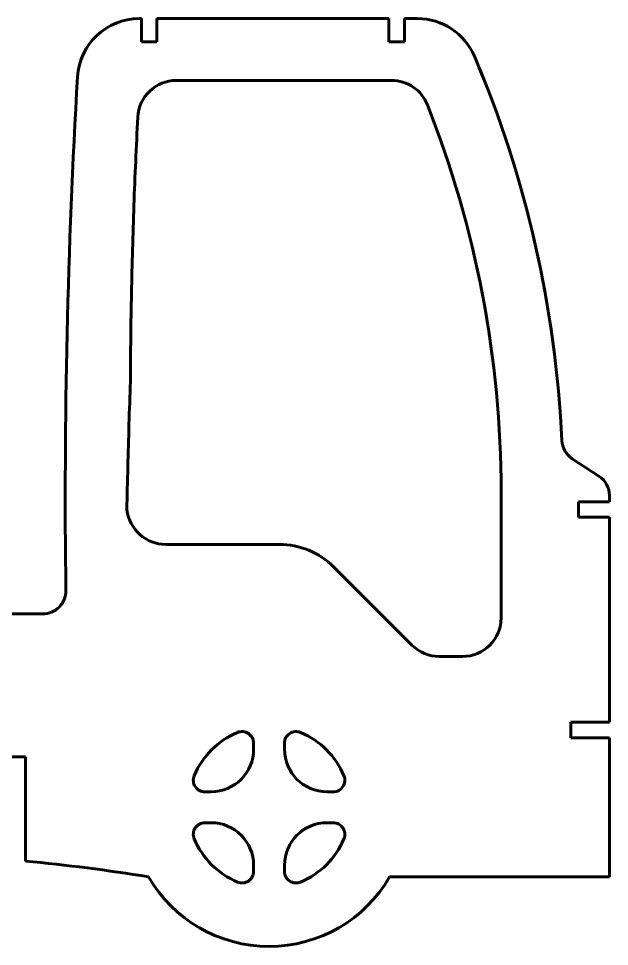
# Model space of a CAD drawing. Header units: centimetres. Extents: x 259 to 610, y 357 to 1252.
# Drawn here: x 367.1 to 443.5, y 851.5 to 971.5 of the extents above; entities that cross this region are included whole.
import ezdxf

# ---------------------------------------------------------------- set-up
doc = ezdxf.new("R2010")
doc.units = ezdxf.units.CM
doc.header["$MEASUREMENT"] = 0
doc.layers.add('layer 1', color=7, linetype='Continuous')

msp = doc.modelspace()

# ---------------------------------------------------------------- linework, layer by layer
at = {"layer": 'layer 1', "color": 5, "lineweight": 60}
for points in [[(382.72098, 971.50158), (378.48348, 971.50158), (374.98105, 968.19731), (374.73453, 963.967)], [(382.99506, 971.50158), (382.99506, 971.50158), (382.72098, 971.50158), (382.72098, 971.50158)], [(382.99506, 971.50158), (382.99506, 971.50158), (382.99506, 968.50158), (382.99506, 968.50158)], [(414.99506, 971.50158), (414.99506, 971.50158), (384.99506, 971.50158), (384.99506, 971.50158)], [(384.99506, 968.50158), (384.99506, 968.50158), (384.99506, 971.50158), (384.99506, 971.50158)], [(414.99506, 971.50158), (414.99506, 971.50158), (414.99506, 968.50158), (414.99506, 968.50158)], [(418.67441, 971.50158), (418.67441, 971.50158), (416.99506, 971.50158), (416.99506, 971.50158)], [(416.99506, 968.50158), (416.99506, 968.50158), (416.99506, 971.50158), (416.99506, 971.50158)], [(426.03791, 966.62872), (424.78323, 969.58312), (421.88421, 971.50158), (418.67441, 971.50158)], [(382.99506, 968.50158), (382.99506, 968.50158), (384.99506, 968.50158), (384.99506, 968.50158)], [(414.99506, 968.50158), (414.99506, 968.50158), (416.99506, 968.50158), (416.99506, 968.50158)], [(437.34381, 916.9384), (436.55928, 934.04226), (432.73071, 950.86914), (426.03791, 966.62872)], [(374.73453, 963.967), (373.44482, 941.83553), (372.94301, 919.68605), (373.2291, 897.51855)], [(387.51978, 963.50159), (384.84839, 963.50159), (382.64887, 961.40168), (382.52515, 958.73316)], [(415.32331, 963.50159), (415.32331, 963.50159), (387.51978, 963.50159), (387.51978, 963.50159)], [(419.96953, 960.34234), (419.21572, 962.249), (417.37357, 963.50159), (415.32331, 963.50159)], [(429.49506, 910.34025), (429.49506, 927.45857), (426.26329, 944.423), (419.96953, 960.34234)], [(437.34381, 916.9384), (437.38795, 915.97612), (437.89152, 915.09359), (438.69748, 914.56601)], [(442.13759, 912.31412), (442.13759, 912.31412), (438.69748, 914.56601), (438.69748, 914.56601)], [(443.49506, 909.80309), (443.49506, 910.81548), (442.98464, 911.75964), (442.13759, 912.31412)], [(429.49506, 894.01584), (429.49506, 894.01584), (429.49506, 910.34025), (429.49506, 910.34025)], [(443.49506, 909.00159), (443.49506, 909.00159), (443.49506, 909.80309), (443.49506, 909.80309)], [(443.49506, 909.00159), (443.49506, 909.00159), (439.49506, 909.00159), (439.49506, 909.00159)], [(439.49506, 909.00159), (439.49506, 909.00159), (439.49506, 907.00159), (439.49506, 907.00159)], [(381.1172, 907.95061), (381.43223, 905.40958), (383.59138, 903.50159), (386.15186, 903.50159)], [(439.49506, 907.00159), (439.49506, 907.00159), (443.49506, 907.00159), (443.49506, 907.00159)], [(443.49506, 880.50159), (443.49506, 880.50159), (443.49506, 907.00159), (443.49506, 907.00159)], [(386.15186, 903.50159), (386.15186, 903.50159), (400.80226, 903.50159), (400.80226, 903.50159)], [(407.87178, 900.5733), (405.99683, 902.44825), (403.45384, 903.50159), (400.80226, 903.50159)], [(407.87178, 900.5733), (407.87178, 900.5733), (418.00289, 890.44219), (418.00289, 890.44219)], [(370.22935, 894.50159), (370.22935, 894.50159), (311.7999, 894.50159), (311.7999, 894.50159)], [(424.4808, 889.00159), (427.25009, 889.00159), (429.49504, 891.24653), (429.49506, 894.01582)], [(418.00289, 890.44219), (418.92529, 889.51979), (420.17633, 889.00159), (421.4808, 889.00159)], [(421.4808, 889.00159), (421.4808, 889.00159), (424.4808, 889.00159), (424.4808, 889.00159)], [(438.49506, 880.50159), (438.49506, 880.50159), (438.49506, 878.50159), (438.49506, 878.50159)], [(443.49506, 880.50159), (443.49506, 880.50159), (438.49506, 880.50159), (438.49506, 880.50159)], [(395.41172, 879.17508), (392.89122, 878.11113), (390.88551, 876.10543), (389.82157, 873.58492)], [(409.16855, 873.58492), (408.1046, 876.10543), (406.0989, 878.11113), (403.57839, 879.17508)], [(438.49506, 878.50159), (438.49506, 878.50159), (443.49506, 878.50159), (443.49506, 878.50159)], [(443.49506, 860.50159), (443.49506, 860.50159), (443.49506, 878.50159), (443.49506, 878.50159)], [(397.49506, 877.00159), (397.49506, 877.00159), (397.49506, 877.79317), (397.49506, 877.79317)], [(401.49506, 877.79315), (401.49506, 877.79315), (401.49506, 877.00158), (401.49506, 877.00158)], [(367.99506, 876.00159), (367.99506, 876.00159), (324.99507, 876.00159), (324.99507, 876.00159)], [(367.99506, 862.53152), (367.99506, 862.53152), (367.99506, 876.00159), (367.99506, 876.00159)], [(391.99507, 871.50159), (395.03262, 871.5016), (397.49504, 873.96401), (397.49506, 877.00156)], [(401.49506, 877.00158), (401.49506, 873.96402), (403.95749, 871.50159), (406.99506, 871.50159)], [(391.20349, 871.50159), (391.20349, 871.50159), (391.99507, 871.50159), (391.99507, 871.50159)], [(406.99506, 871.50159), (406.99506, 871.50159), (407.78663, 871.50159), (407.78663, 871.50159)], [(391.99506, 867.50159), (391.99506, 867.50159), (391.20348, 867.50159), (391.20348, 867.50159)], [(397.49506, 862.0016), (397.49505, 865.03916), (395.03262, 867.50159), (391.99506, 867.50159)], [(406.99505, 867.50159), (403.95748, 867.50158), (401.49506, 865.03915), (401.49506, 862.00159)], [(407.78662, 867.50159), (407.78662, 867.50159), (406.99505, 867.50159), (406.99505, 867.50159)], [(389.82157, 865.41826), (390.88551, 862.89775), (392.89122, 860.89205), (395.41172, 859.8281)], [(403.57839, 859.8281), (406.0989, 860.89205), (408.1046, 862.89775), (409.16855, 865.41826)], [(383.9066, 860.50159), (378.62856, 861.36714), (373.32135, 862.04421), (367.99506, 862.53152)], [(397.49506, 861.21003), (397.49506, 861.21003), (397.49506, 862.0016), (397.49506, 862.0016)], [(401.49506, 862.00159), (401.49506, 862.00159), (401.49506, 861.21001), (401.49506, 861.21001)], [(415.08351, 860.50159), (415.08351, 860.50159), (443.49506, 860.50159), (443.49506, 860.50159)]]:
    msp.add_open_spline(points, degree=3, dxfattribs=at)
for points, knots in [([(382.52515, 958.73316), (382.32849, 954.93782), (382.16209, 951.14216), (382.02595, 947.34617), (382.02595, 947.34617), (381.88981, 943.55017), (381.78393, 939.75384), (381.7083, 935.95717), (381.7083, 935.95717), (381.63268, 932.16049), (381.58731, 928.36346), (381.5722, 924.56608)], [0, 0, 0, 0, 0.25, 0.25, 0.25, 0.25, 0.5, 0.5, 0.5, 0.5, 1, 1, 1, 1]), ([(381.5722, 924.56608), (381.50572, 922.72062), (381.44454, 920.87493), (381.38867, 919.029), (381.38867, 919.029), (381.33281, 917.18307), (381.28225, 915.33691), (381.23701, 913.49051), (381.23701, 913.49051), (381.19176, 911.64411), (381.15182, 909.79748), (381.1172, 907.95061)], [0, 0, 0, 0, 0.25, 0.25, 0.25, 0.25, 0.5, 0.5, 0.5, 0.5, 1, 1, 1, 1]), ([(370.22935, 894.50159), (371.02792, 894.50159), (371.79353, 894.82), (372.35658, 895.38628), (372.35658, 895.38628), (372.91964, 895.95257), (373.23367, 896.71998), (373.2291, 897.51853)], [0, 0, 0, 0, 0.333333333, 0.333333333, 0.333333333, 0.333333333, 1, 1, 1, 1]), ([(397.49506, 877.79317), (397.49505, 878.29593), (397.24317, 878.76525), (396.82421, 879.04316), (396.82421, 879.04316), (396.40524, 879.32106), (395.87491, 879.3706), (395.41172, 879.17508)], [0, 0, 0, 0, 0.333333333, 0.333333333, 0.333333333, 0.333333333, 1, 1, 1, 1]), ([(403.57839, 879.17508), (403.1152, 879.3706), (402.58487, 879.32106), (402.1659, 879.04315), (402.1659, 879.04315), (401.74693, 878.76524), (401.49506, 878.29591), (401.49506, 877.79315)], [0, 0, 0, 0, 0.333333333, 0.333333333, 0.333333333, 0.333333333, 1, 1, 1, 1]), ([(389.82157, 873.58492), (389.62605, 873.12174), (389.67558, 872.5914), (389.95349, 872.17243), (389.95349, 872.17243), (390.23141, 871.75347), (390.70073, 871.50159), (391.20349, 871.50159)], [0, 0, 0, 0, 0.333333333, 0.333333333, 0.333333333, 0.333333333, 1, 1, 1, 1]), ([(407.78663, 871.50159), (408.28939, 871.5016), (408.75871, 871.75347), (409.03662, 872.17244), (409.03662, 872.17244), (409.31453, 872.5914), (409.36406, 873.12173), (409.16855, 873.58492)], [0, 0, 0, 0, 0.333333333, 0.333333333, 0.333333333, 0.333333333, 1, 1, 1, 1]), ([(391.20348, 867.50159), (390.70072, 867.50158), (390.2314, 867.24971), (389.95349, 866.83074), (389.95349, 866.83074), (389.67558, 866.41177), (389.62605, 865.88144), (389.82157, 865.41826)], [0, 0, 0, 0, 0.333333333, 0.333333333, 0.333333333, 0.333333333, 1, 1, 1, 1]), ([(409.16855, 865.41826), (409.36406, 865.88144), (409.31453, 866.41178), (409.03662, 866.83074), (409.03662, 866.83074), (408.75871, 867.24971), (408.28939, 867.50159), (407.78663, 867.50159)], [0, 0, 0, 0, 0.333333333, 0.333333333, 0.333333333, 0.333333333, 1, 1, 1, 1]), ([(383.9066, 860.50159), (387.12199, 854.93237), (393.06428, 851.50159), (399.49506, 851.50159), (399.49506, 851.50159), (405.92584, 851.50159), (411.86812, 854.93237), (415.08351, 860.50159)], [0, 0, 0, 0, 0.333333333, 0.333333333, 0.333333333, 0.333333333, 1, 1, 1, 1]), ([(395.41172, 859.8281), (395.87491, 859.63258), (396.40524, 859.68212), (396.82421, 859.96003), (396.82421, 859.96003), (397.24318, 860.23794), (397.49505, 860.70726), (397.49506, 861.21002)], [0, 0, 0, 0, 0.333333333, 0.333333333, 0.333333333, 0.333333333, 1, 1, 1, 1]), ([(401.49506, 861.21001), (401.49506, 860.70725), (401.74694, 860.23793), (402.16591, 859.96002), (402.16591, 859.96002), (402.58487, 859.68212), (403.11521, 859.63258), (403.57839, 859.8281)], [0, 0, 0, 0, 0.333333333, 0.333333333, 0.333333333, 0.333333333, 1, 1, 1, 1])]:
    msp.add_open_spline(points, degree=3, knots=knots, dxfattribs=at)

doc.saveas('drawing.dxf')
